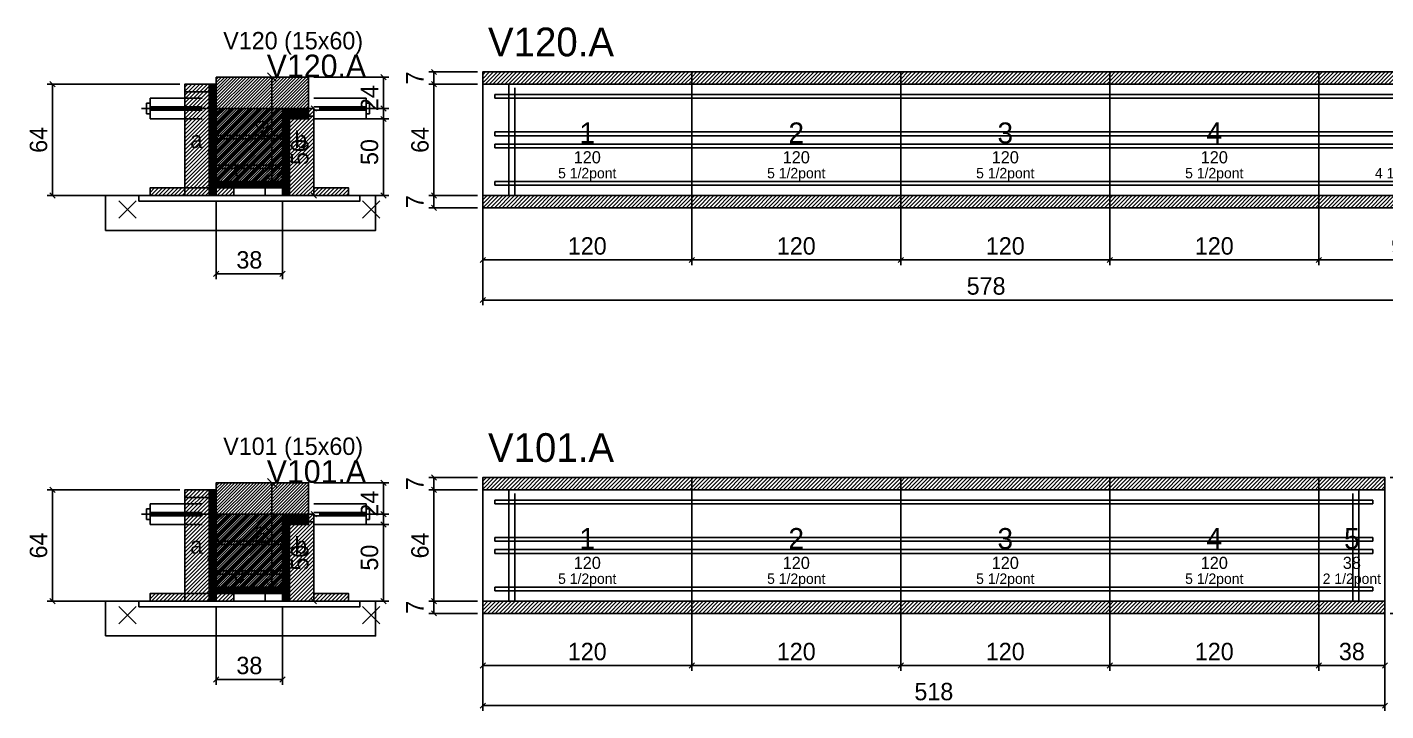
# Model space of a CAD drawing. Extents: x -72 to 3070, y -7480 to 1250.
# Drawn here: x -69 to 712, y -2487 to -2094 of the extents above; entities that cross this region are included whole.
import ezdxf
from ezdxf.enums import TextEntityAlignment as Align

# ---------------------------------------------------------------- set-up
doc = ezdxf.new("R2010")
doc.units = 0
for name, color, linetype in [('5', 5, 'Continuous'), ('BARRA_ANCORAGEM', 126, 'Continuous'), ('barrote', 126, 'Continuous'), ('CONCRETO', 251, 'Continuous'), ('COTA', 241, 'Continuous'), ('Cota Seção (2x)', 241, 'Continuous'), ('detalhes', 7, 'Continuous'), ('Hachura', 251, 'Continuous'), ('HACHURACONCRETO', 251, 'Continuous'), ('Madeira', 126, 'Continuous'), ('NOMENCLATURA', 7, 'Continuous'), ('Painéis', 200, 'Continuous'), ('presilha', 224, 'Continuous'), ('SARR_2.2x7', 40, 'Continuous'), ('SARR_3.5x7', 81, 'Continuous'), ('SARRAFO_2_2X7', 40, 'Continuous'), ('SCO-___-LAJ', 224, 'Continuous'), ('TENSOR', 224, 'Continuous'), ('texto', 7, 'Continuous'), ('Texto Seção', 7, 'Continuous')]:
    doc.layers.add(name, color=color, linetype=linetype)
doc.dimstyles.new('PAINEL', dxfattribs={"dimtxt": 10, "dimasz": 3, "dimexe": 3, "dimexo": 3, "dimgap": 3, "dimtad": 1, "dimblk": 'OBLIQUE', "dimblk1": 'OBLIQUE', "dimcen": 2.5, "dimclrd": 4, "dimclre": 4, "dimclrt": 240, "dimazin": 3, "dimtfac": 1, "dimtmove": 0, "dimatfit": 3})
doc.dimstyles.new('SECAO2X', dxfattribs={"dimtxt": 7, "dimasz": 5, "dimexe": 3, "dimexo": 3, "dimgap": 2, "dimtad": 3, "dimblk": 'OBLIQUE', "dimblk1": 'OBLIQUE', "dimcen": 2.5, "dimclrd": 4, "dimclre": 4, "dimclrt": 1, "dimazin": 3, "dimtfac": 1, "dimtmove": 0, "dimatfit": 3})

# ---------------------------------------------------------------- blocks, each defined once
blk = doc.blocks.new('PAR_ESQ')
for p, q in [((-1, -1), (1, 1)), ((-1, 1), (1, -1))]:
    blk.add_line(p, q)
blk = doc.blocks.new('PAR_FUNDO_ESQ')
for p, q in [((-1, -1), (1, 1)), ((-1, 1), (1, -1))]:
    blk.add_line(p, q)
blk = doc.blocks.new('PAR_FUNDO_DIR')
for p, q in [((-1, -1), (1, 1)), ((-1, 1), (1, -1))]:
    blk.add_line(p, q)
blk = doc.blocks.new('par_int_esq')
for p, q in [((-1, -1), (1, 1)), ((-1, 1), (1, -1))]:
    blk.add_line(p, q)
blk = doc.blocks.new('par_int_dir')
for p, q in [((-1, -1), (1, 1)), ((-1, 1), (1, -1))]:
    blk.add_line(p, q)
blk = doc.blocks.new('_OBLIQUE')
at = {"color": 0, "linetype": 'BYBLOCK'}
blk.add_line((-0.5, -0.5), (0.5, 0.5), dxfattribs=at)

msp = doc.modelspace()

# ---------------------------------------------------------------- hatches: boundary and pattern name
at = {"layer": 'COTA'}
h = msp.add_hatch(dxfattribs=at)
h.set_pattern_fill('ANSI31', scale=0.5)
h.paths.add_polyline_path([(193, -2127), (313, -2127), (313, -2120), (193, -2120)])
h = msp.add_hatch(dxfattribs=at)
h.set_pattern_fill('ANSI31', scale=0.5)
h.paths.add_polyline_path([(313, -2127), (433, -2127), (433, -2120), (313, -2120)])
h = msp.add_hatch(dxfattribs=at)
h.set_pattern_fill('ANSI31', scale=0.5)
h.paths.add_polyline_path([(433, -2127), (553, -2127), (553, -2120), (433, -2120)])
h = msp.add_hatch(dxfattribs=at)
h.set_pattern_fill('ANSI31', scale=0.5)
h.paths.add_polyline_path([(553, -2127), (673, -2127), (673, -2120), (553, -2120)])
h = msp.add_hatch(dxfattribs=at)
h.set_pattern_fill('ANSI31', scale=0.5)
h.paths.add_polyline_path([(673, -2127), (771, -2127), (771, -2120), (673, -2120)])
h = msp.add_hatch(dxfattribs=at)
h.set_pattern_fill('ANSI31', scale=0.4)
h.paths.add_polyline_path([(40, -2183), (40, -2123), (93, -2123), (93, -2147), (78, -2147), (78, -2183)])
h = msp.add_hatch(dxfattribs=at)
h.set_pattern_fill('ANSI31', scale=0.5)
h.paths.add_polyline_path([(193, -2198), (313, -2198), (313, -2191), (193, -2191)])
h = msp.add_hatch(dxfattribs=at)
h.set_pattern_fill('ANSI31', scale=0.5)
h.paths.add_polyline_path([(313, -2198), (433, -2198), (433, -2191), (313, -2191)])
h = msp.add_hatch(dxfattribs=at)
h.set_pattern_fill('ANSI31', scale=0.5)
h.paths.add_polyline_path([(433, -2198), (553, -2198), (553, -2191), (433, -2191)])
h = msp.add_hatch(dxfattribs=at)
h.set_pattern_fill('ANSI31', scale=0.5)
h.paths.add_polyline_path([(553, -2198), (673, -2198), (673, -2191), (553, -2191)])
h = msp.add_hatch(dxfattribs=at)
h.set_pattern_fill('ANSI31', scale=0.5)
h.paths.add_polyline_path([(673, -2198), (771, -2198), (771, -2191), (673, -2191)])
h = msp.add_hatch(dxfattribs=at)
h.set_pattern_fill('ANSI31', scale=0.5)
h.paths.add_polyline_path([(193, -2360), (313, -2360), (313, -2353), (193, -2353)])
h = msp.add_hatch(dxfattribs=at)
h.set_pattern_fill('ANSI31', scale=0.5)
h.paths.add_polyline_path([(313, -2360), (433, -2360), (433, -2353), (313, -2353)])
h = msp.add_hatch(dxfattribs=at)
h.set_pattern_fill('ANSI31', scale=0.5)
h.paths.add_polyline_path([(433, -2360), (553, -2360), (553, -2353), (433, -2353)])
h = msp.add_hatch(dxfattribs=at)
h.set_pattern_fill('ANSI31', scale=0.5)
h.paths.add_polyline_path([(553, -2360), (673, -2360), (673, -2353), (553, -2353)])
h = msp.add_hatch(dxfattribs=at)
h.set_pattern_fill('ANSI31', scale=0.5)
h.paths.add_polyline_path([(673, -2360), (711, -2360), (711, -2353), (673, -2353)])
h = msp.add_hatch(dxfattribs=at)
h.set_pattern_fill('ANSI31', scale=0.4)
h.paths.add_polyline_path([(40, -2416), (40, -2356), (93, -2356), (93, -2380), (78, -2380), (78, -2416)])
h = msp.add_hatch(dxfattribs=at)
h.set_pattern_fill('ANSI31', scale=0.5)
h.paths.add_polyline_path([(193, -2431), (313, -2431), (313, -2424), (193, -2424)])
h = msp.add_hatch(dxfattribs=at)
h.set_pattern_fill('ANSI31', scale=0.5)
h.paths.add_polyline_path([(313, -2431), (433, -2431), (433, -2424), (313, -2424)])
h = msp.add_hatch(dxfattribs=at)
h.set_pattern_fill('ANSI31', scale=0.5)
h.paths.add_polyline_path([(433, -2431), (553, -2431), (553, -2424), (433, -2424)])
h = msp.add_hatch(dxfattribs=at)
h.set_pattern_fill('ANSI31', scale=0.5)
h.paths.add_polyline_path([(553, -2431), (673, -2431), (673, -2424), (553, -2424)])
h = msp.add_hatch(dxfattribs=at)
h.set_pattern_fill('ANSI31', scale=0.5)
h.paths.add_polyline_path([(673, -2431), (711, -2431), (711, -2424), (673, -2424)])
at = {"layer": 'Hachura'}
h = msp.add_hatch(dxfattribs=at)
h.set_pattern_fill('ANSI31', scale=0.5)
h.paths.add_polyline_path([(22, -2191), (36, -2191), (36, -2127), (22, -2127)])
h = msp.add_hatch(dxfattribs=at)
h.set_pattern_fill('ANSI31', scale=0.5)
h.paths.add_polyline_path([(22, -2131.4), (36, -2131.4), (36, -2127), (22, -2127)])
h = msp.add_hatch(dxfattribs=at)
h.set_pattern_fill('SOLID')
h.paths.add_polyline_path([(36, -2191), (40, -2191), (40, -2127), (36, -2127)])
h = msp.add_hatch(dxfattribs=at)
h.set_pattern_fill('SOLID')
h.paths.add_polyline_path([(78, -2191), (82, -2191), (82, -2141), (78, -2141)])
h = msp.add_hatch(dxfattribs=at)
h.set_pattern_fill('SOLID')
h.paths.add_polyline_path([(78, -2141), (93, -2141), (93, -2147), (78, -2147)])
h = msp.add_hatch(dxfattribs=at)
h.set_pattern_fill('ANSI31', scale=0.5)
h.paths.add_polyline_path([(82, -2191), (96, -2191), (96, -2141), (82, -2141)])
h = msp.add_hatch(dxfattribs=at)
h.set_pattern_fill('ANSI31', scale=0.5)
h.paths.add_polyline_path([(82, -2145.4), (96, -2145.4), (96, -2141), (82, -2141)])
h = msp.add_hatch(dxfattribs=at)
h.set_pattern_fill('SOLID')
h.paths.add_polyline_path([(40, -2186.6), (78, -2186.6), (78, -2183), (40, -2183)])
h = msp.add_hatch(dxfattribs=at)
h.set_pattern_fill('ANSI31', scale=0.5)
h.paths.add_polyline_path([(2, -2191), (22, -2191), (22, -2186.6), (2, -2186.6)])
h = msp.add_hatch(dxfattribs=at)
h.set_pattern_fill('ANSI31', scale=0.5)
h.paths.add_polyline_path([(40, -2191), (50, -2191), (50, -2186.6), (40, -2186.6)])
h = msp.add_hatch(dxfattribs=at)
h.set_pattern_fill('ANSI31', scale=0.5)
h.paths.add_polyline_path([(96, -2191), (116, -2191), (116, -2186.6), (96, -2186.6)])
h = msp.add_hatch(dxfattribs=at)
h.set_pattern_fill('ANSI31', scale=0.5)
h.paths.add_polyline_path([(22, -2424), (36, -2424), (36, -2360), (22, -2360)])
h = msp.add_hatch(dxfattribs=at)
h.set_pattern_fill('ANSI31', scale=0.5)
h.paths.add_polyline_path([(22, -2364.4), (36, -2364.4), (36, -2360), (22, -2360)])
h = msp.add_hatch(dxfattribs=at)
h.set_pattern_fill('SOLID')
h.paths.add_polyline_path([(36, -2424), (40, -2424), (40, -2360), (36, -2360)])
h = msp.add_hatch(dxfattribs=at)
h.set_pattern_fill('SOLID')
h.paths.add_polyline_path([(78, -2424), (82, -2424), (82, -2374), (78, -2374)])
h = msp.add_hatch(dxfattribs=at)
h.set_pattern_fill('SOLID')
h.paths.add_polyline_path([(78, -2374), (93, -2374), (93, -2380), (78, -2380)])
h = msp.add_hatch(dxfattribs=at)
h.set_pattern_fill('ANSI31', scale=0.5)
h.paths.add_polyline_path([(82, -2424), (96, -2424), (96, -2374), (82, -2374)])
h = msp.add_hatch(dxfattribs=at)
h.set_pattern_fill('ANSI31', scale=0.5)
h.paths.add_polyline_path([(82, -2378.4), (96, -2378.4), (96, -2374), (82, -2374)])
h = msp.add_hatch(dxfattribs=at)
h.set_pattern_fill('SOLID')
h.paths.add_polyline_path([(40, -2419.6), (78, -2419.6), (78, -2416), (40, -2416)])
h = msp.add_hatch(dxfattribs=at)
h.set_pattern_fill('ANSI31', scale=0.5)
h.paths.add_polyline_path([(2, -2424), (22, -2424), (22, -2419.6), (2, -2419.6)])
h = msp.add_hatch(dxfattribs=at)
h.set_pattern_fill('ANSI31', scale=0.5)
h.paths.add_polyline_path([(40, -2424), (50, -2424), (50, -2419.6), (40, -2419.6)])
h = msp.add_hatch(dxfattribs=at)
h.set_pattern_fill('ANSI31', scale=0.5)
h.paths.add_polyline_path([(96, -2424), (116, -2424), (116, -2419.6), (96, -2419.6)])
at = {"layer": 'HACHURACONCRETO'}
h = msp.add_hatch(dxfattribs=at)
h.set_pattern_fill('ANSI31', scale=0.3)
h.paths.add_polyline_path([(40, -2186.6), (78, -2186.6), (78, -2141), (40, -2141)])
h = msp.add_hatch(dxfattribs=at)
h.set_pattern_fill('ANSI31', scale=0.3)
h.paths.add_polyline_path([(40, -2419.6), (78, -2419.6), (78, -2374), (40, -2374)])

# ---------------------------------------------------------------- linework, layer by layer
for p, q in [((2, -2135), (32, -2135)), ((2, -2135), (2, -2147)), ((96, -2135), (126, -2135)), ((126, -2135), (126, -2147)), ((0, -2138), (0, -2144)), ((2, -2138), (0, -2138)), ((2, -2144), (0, -2144)), ((2, -2140), (32, -2140)), ((2, -2142), (32, -2142)), ((96, -2140), (126, -2140)), ((96, -2142), (126, -2142)), ((126, -2138), (128, -2138)), ((126, -2144), (128, -2144)), ((128, -2138), (128, -2144)), ((2, -2147), (32, -2147)), ((96, -2147), (126, -2147)), ((0, -2371), (0, -2377)), ((2, -2371), (0, -2371)), ((2, -2368), (32, -2368)), ((2, -2368), (2, -2380)), ((96, -2368), (126, -2368)), ((126, -2368), (126, -2380)), ((126, -2371), (128, -2371)), ((128, -2371), (128, -2377)), ((2, -2377), (0, -2377)), ((2, -2373), (32, -2373)), ((2, -2375), (32, -2375)), ((96, -2373), (126, -2373)), ((96, -2375), (126, -2375)), ((126, -2377), (128, -2377)), ((2, -2380), (32, -2380)), ((96, -2380), (126, -2380))]:
    msp.add_line(p, q)
at = {"layer": 'BARRA_ANCORAGEM'}
for p, q in [((40, -2156.5), (78, -2156.5)), ((40, -2158.5), (40, -2156.5)), ((40, -2158.5), (78, -2158.5)), ((78, -2158.5), (78, -2156.5)), ((40, -2173.5), (78, -2173.5)), ((40, -2175.5), (40, -2173.5)), ((40, -2175.5), (78, -2175.5)), ((78, -2175.5), (78, -2173.5)), ((40, -2389.5), (78, -2389.5)), ((40, -2391.5), (40, -2389.5)), ((40, -2391.5), (78, -2391.5)), ((78, -2391.5), (78, -2389.5)), ((40, -2406.5), (78, -2406.5)), ((40, -2408.5), (40, -2406.5)), ((40, -2408.5), (78, -2408.5)), ((78, -2408.5), (78, -2406.5))]:
    msp.add_line(p, q, dxfattribs=at)
at = {"layer": 'barrote'}
for points in [[(-23.5, -2211), (131.5, -2211), (131.5, -2191), (-23.5, -2191)], [(-23.5, -2444), (131.5, -2444), (131.5, -2424), (-23.5, -2424)]]:
    msp.add_lwpolyline(points, close=True, dxfattribs=at)
at = {"layer": 'CONCRETO'}
for points in [[(40, -2183), (40, -2123), (93, -2123), (93, -2147), (78, -2147), (78, -2183)], [(40, -2416), (40, -2356), (93, -2356), (93, -2380), (78, -2380), (78, -2416)]]:
    msp.add_lwpolyline(points, close=True, dxfattribs=at)
at = {"layer": 'HACHURACONCRETO'}
for points in [[(40, -2186.6), (78, -2186.6), (78, -2141), (40, -2141)], [(40, -2419.6), (78, -2419.6), (78, -2374), (40, -2374)]]:
    msp.add_lwpolyline(points, close=True, dxfattribs=at)
at = {"layer": 'Madeira'}
for points in [[(22, -2191), (36, -2191), (36, -2127), (22, -2127)], [(22, -2131.4), (36, -2131.4), (36, -2127), (22, -2127)], [(82, -2191), (96, -2191), (96, -2141), (82, -2141)], [(82, -2145.4), (96, -2145.4), (96, -2141), (82, -2141)], [(2, -2191), (22, -2191), (22, -2186.6), (2, -2186.6)], [(22, -2191), (36, -2191), (36, -2186.6), (22, -2186.6)], [(40, -2191), (50, -2191), (50, -2186.6), (40, -2186.6)], [(68, -2191), (78, -2191), (78, -2186.6), (68, -2186.6)], [(96, -2191), (116, -2191), (116, -2186.6), (96, -2186.6)], [(22, -2424), (36, -2424), (36, -2360), (22, -2360)], [(22, -2364.4), (36, -2364.4), (36, -2360), (22, -2360)], [(82, -2424), (96, -2424), (96, -2374), (82, -2374)], [(82, -2378.4), (96, -2378.4), (96, -2374), (82, -2374)], [(2, -2424), (22, -2424), (22, -2419.6), (2, -2419.6)], [(22, -2424), (36, -2424), (36, -2419.6), (22, -2419.6)], [(40, -2424), (50, -2424), (50, -2419.6), (40, -2419.6)], [(68, -2424), (78, -2424), (78, -2419.6), (68, -2419.6)], [(96, -2424), (116, -2424), (116, -2419.6), (96, -2419.6)]]:
    msp.add_lwpolyline(points, close=True, dxfattribs=at)
at = {"layer": 'Painéis'}
for p, q in [((193, -2127), (313, -2127)), ((193, -2191), (193, -2127)), ((313, -2191), (313, -2127)), ((313, -2191), (313, -2127)), ((313, -2127), (433, -2127)), ((313, -2191), (313, -2127)), ((433, -2191), (433, -2127)), ((433, -2191), (433, -2127)), ((433, -2127), (553, -2127)), ((433, -2191), (433, -2127)), ((553, -2191), (553, -2127)), ((553, -2191), (553, -2127)), ((553, -2127), (673, -2127)), ((553, -2191), (553, -2127)), ((673, -2191), (673, -2127)), ((673, -2191), (673, -2127)), ((673, -2127), (771, -2127)), ((673, -2191), (673, -2127)), ((193, -2191), (313, -2191)), ((313, -2191), (433, -2191)), ((433, -2191), (553, -2191)), ((553, -2191), (673, -2191)), ((673, -2191), (771, -2191)), ((193, -2360), (313, -2360)), ((193, -2424), (193, -2360)), ((313, -2424), (313, -2360)), ((313, -2424), (313, -2360)), ((313, -2360), (433, -2360)), ((313, -2424), (313, -2360)), ((433, -2424), (433, -2360)), ((433, -2424), (433, -2360)), ((433, -2360), (553, -2360)), ((433, -2424), (433, -2360)), ((553, -2424), (553, -2360)), ((553, -2424), (553, -2360)), ((553, -2360), (673, -2360)), ((553, -2424), (553, -2360)), ((673, -2424), (673, -2360)), ((673, -2424), (673, -2360)), ((673, -2360), (711, -2360)), ((673, -2424), (673, -2360)), ((711, -2424), (711, -2360)), ((193, -2424), (313, -2424)), ((313, -2424), (433, -2424)), ((433, -2424), (553, -2424)), ((553, -2424), (673, -2424)), ((673, -2424), (711, -2424))]:
    msp.add_line(p, q, dxfattribs=at)
for points in [[(36, -2191), (40, -2191), (40, -2127), (36, -2127)], [(78, -2191), (82, -2191), (82, -2141), (78, -2141)], [(78, -2141), (93, -2141), (93, -2147), (78, -2147)], [(40, -2186.6), (78, -2186.6), (78, -2183), (40, -2183)], [(36, -2424), (40, -2424), (40, -2360), (36, -2360)], [(78, -2424), (82, -2424), (82, -2374), (78, -2374)], [(78, -2374), (93, -2374), (93, -2380), (78, -2380)], [(40, -2419.6), (78, -2419.6), (78, -2416), (40, -2416)]]:
    msp.add_lwpolyline(points, close=True, dxfattribs=at)
at = {"layer": 'presilha'}
for p, q in [((-16, -2204), (-6, -2194)), ((-16, -2194), (-6, -2204)), ((124, -2204), (134, -2194)), ((124, -2194), (134, -2204)), ((-16, -2437), (-6, -2427)), ((-16, -2427), (-6, -2437)), ((124, -2437), (134, -2427)), ((124, -2427), (134, -2437))]:
    msp.add_line(p, q, dxfattribs=at)
at = {"layer": 'SARR_2.2x7'}
for p, q in [((200, -2132.9), (313, -2132.9)), ((200, -2135.1), (200, -2132.9)), ((200, -2135.1), (313, -2135.1)), ((313, -2135.1), (313, -2132.9)), ((313, -2132.9), (433, -2132.9)), ((313, -2135.1), (313, -2132.9)), ((313, -2135.1), (433, -2135.1)), ((433, -2135.1), (433, -2132.9)), ((433, -2132.9), (553, -2132.9)), ((433, -2135.1), (433, -2132.9)), ((433, -2135.1), (553, -2135.1)), ((553, -2135.1), (553, -2132.9)), ((553, -2132.9), (673, -2132.9)), ((553, -2135.1), (553, -2132.9)), ((553, -2135.1), (673, -2135.1)), ((673, -2135.1), (673, -2132.9)), ((673, -2132.9), (764, -2132.9)), ((673, -2135.1), (673, -2132.9)), ((673, -2135.1), (764, -2135.1)), ((200, -2154.4), (313, -2154.4)), ((200, -2156.6), (200, -2154.4)), ((200, -2156.6), (313, -2156.6)), ((313, -2156.6), (313, -2154.4)), ((313, -2154.4), (433, -2154.4)), ((313, -2156.6), (313, -2154.4)), ((313, -2156.6), (433, -2156.6)), ((433, -2156.6), (433, -2154.4)), ((433, -2154.4), (553, -2154.4)), ((433, -2156.6), (433, -2154.4)), ((433, -2156.6), (553, -2156.6)), ((553, -2156.6), (553, -2154.4)), ((553, -2154.4), (673, -2154.4)), ((553, -2156.6), (553, -2154.4)), ((553, -2156.6), (673, -2156.6)), ((673, -2156.6), (673, -2154.4)), ((673, -2154.4), (764, -2154.4)), ((673, -2156.6), (673, -2154.4)), ((673, -2156.6), (764, -2156.6)), ((200, -2161.4), (313, -2161.4)), ((200, -2163.6), (200, -2161.4)), ((200, -2163.6), (313, -2163.6)), ((313, -2163.6), (313, -2161.4)), ((313, -2161.4), (433, -2161.4)), ((313, -2163.6), (313, -2161.4)), ((313, -2163.6), (433, -2163.6)), ((433, -2163.6), (433, -2161.4)), ((433, -2161.4), (553, -2161.4)), ((433, -2163.6), (433, -2161.4)), ((433, -2163.6), (553, -2163.6)), ((553, -2163.6), (553, -2161.4)), ((553, -2161.4), (673, -2161.4)), ((553, -2163.6), (553, -2161.4)), ((553, -2163.6), (673, -2163.6)), ((673, -2163.6), (673, -2161.4)), ((673, -2161.4), (764, -2161.4)), ((673, -2163.6), (673, -2161.4)), ((673, -2163.6), (764, -2163.6)), ((200, -2182.9), (313, -2182.9)), ((200, -2185.1), (200, -2182.9)), ((313, -2185.1), (313, -2182.9)), ((313, -2182.9), (433, -2182.9)), ((313, -2185.1), (313, -2182.9)), ((433, -2185.1), (433, -2182.9)), ((433, -2182.9), (553, -2182.9)), ((433, -2185.1), (433, -2182.9)), ((553, -2185.1), (553, -2182.9)), ((553, -2182.9), (673, -2182.9)), ((553, -2185.1), (553, -2182.9)), ((673, -2185.1), (673, -2182.9)), ((673, -2182.9), (764, -2182.9)), ((673, -2185.1), (673, -2182.9)), ((200, -2185.1), (313, -2185.1)), ((313, -2185.1), (433, -2185.1)), ((433, -2185.1), (553, -2185.1)), ((553, -2185.1), (673, -2185.1)), ((673, -2185.1), (764, -2185.1)), ((200, -2365.9), (313, -2365.9)), ((200, -2368.1), (200, -2365.9)), ((200, -2368.1), (313, -2368.1)), ((313, -2368.1), (313, -2365.9)), ((313, -2365.9), (433, -2365.9)), ((313, -2368.1), (313, -2365.9)), ((313, -2368.1), (433, -2368.1)), ((433, -2368.1), (433, -2365.9)), ((433, -2365.9), (553, -2365.9)), ((433, -2368.1), (433, -2365.9)), ((433, -2368.1), (553, -2368.1)), ((553, -2368.1), (553, -2365.9)), ((553, -2365.9), (673, -2365.9)), ((553, -2368.1), (553, -2365.9)), ((553, -2368.1), (673, -2368.1)), ((673, -2368.1), (673, -2365.9)), ((673, -2365.9), (704, -2365.9)), ((673, -2368.1), (673, -2365.9)), ((673, -2368.1), (704, -2368.1)), ((704, -2368.1), (704, -2365.9)), ((200, -2387.4), (313, -2387.4)), ((200, -2389.6), (200, -2387.4)), ((200, -2389.6), (313, -2389.6)), ((200, -2394.4), (313, -2394.4)), ((200, -2396.6), (200, -2394.4)), ((313, -2389.6), (313, -2387.4)), ((313, -2387.4), (433, -2387.4)), ((313, -2389.6), (313, -2387.4)), ((313, -2389.6), (433, -2389.6)), ((313, -2396.6), (313, -2394.4)), ((313, -2394.4), (433, -2394.4)), ((313, -2396.6), (313, -2394.4)), ((433, -2389.6), (433, -2387.4)), ((433, -2387.4), (553, -2387.4)), ((433, -2389.6), (433, -2387.4)), ((433, -2389.6), (553, -2389.6)), ((433, -2396.6), (433, -2394.4)), ((433, -2394.4), (553, -2394.4)), ((433, -2396.6), (433, -2394.4)), ((553, -2389.6), (553, -2387.4)), ((553, -2387.4), (673, -2387.4)), ((553, -2389.6), (553, -2387.4)), ((553, -2389.6), (673, -2389.6)), ((553, -2396.6), (553, -2394.4)), ((553, -2394.4), (673, -2394.4)), ((553, -2396.6), (553, -2394.4)), ((673, -2389.6), (673, -2387.4)), ((673, -2387.4), (704, -2387.4)), ((673, -2389.6), (673, -2387.4)), ((673, -2389.6), (704, -2389.6)), ((673, -2396.6), (673, -2394.4)), ((673, -2394.4), (704, -2394.4)), ((673, -2396.6), (673, -2394.4)), ((704, -2389.6), (704, -2387.4)), ((704, -2396.6), (704, -2394.4)), ((200, -2396.6), (313, -2396.6)), ((313, -2396.6), (433, -2396.6)), ((433, -2396.6), (553, -2396.6)), ((553, -2396.6), (673, -2396.6)), ((673, -2396.6), (704, -2396.6)), ((200, -2415.9), (313, -2415.9)), ((200, -2418.1), (200, -2415.9)), ((200, -2418.1), (313, -2418.1)), ((313, -2418.1), (313, -2415.9)), ((313, -2415.9), (433, -2415.9)), ((313, -2418.1), (313, -2415.9)), ((313, -2418.1), (433, -2418.1)), ((433, -2418.1), (433, -2415.9)), ((433, -2415.9), (553, -2415.9)), ((433, -2418.1), (433, -2415.9)), ((433, -2418.1), (553, -2418.1)), ((553, -2418.1), (553, -2415.9)), ((553, -2415.9), (673, -2415.9)), ((553, -2418.1), (553, -2415.9)), ((553, -2418.1), (673, -2418.1)), ((673, -2418.1), (673, -2415.9)), ((673, -2415.9), (704, -2415.9)), ((673, -2418.1), (673, -2415.9)), ((673, -2418.1), (704, -2418.1)), ((704, -2418.1), (704, -2415.9))]:
    msp.add_line(p, q, dxfattribs=at)
at = {"layer": 'SARR_3.5x7'}
for p, q in [((208, -2191), (208, -2127)), ((211.5, -2191), (211.5, -2129.2)), ((208, -2191), (211.5, -2191)), ((208, -2424), (208, -2360)), ((211.5, -2424), (211.5, -2362.2)), ((692.5, -2424), (692.5, -2362.2)), ((696, -2424), (696, -2360)), ((208, -2424), (211.5, -2424)), ((692.5, -2424), (696, -2424))]:
    msp.add_line(p, q, dxfattribs=at)
at = {"layer": 'SARRAFO_2_2X7'}
for p, q in [((36, -2136.2), (36, -2131.8)), ((36, -2131.8), (40, -2131.8)), ((36, -2136.2), (40, -2136.2)), ((40, -2136.2), (40, -2131.8)), ((78, -2150.2), (78, -2145.8)), ((78, -2145.8), (82, -2145.8)), ((78, -2150.2), (82, -2150.2)), ((82, -2150.2), (82, -2145.8)), ((36, -2157.7), (36, -2153.3)), ((36, -2153.3), (40, -2153.3)), ((36, -2157.7), (40, -2157.7)), ((36, -2164.7), (36, -2160.3)), ((36, -2160.3), (40, -2160.3)), ((40, -2157.7), (40, -2153.3)), ((40, -2164.7), (40, -2160.3)), ((78, -2164.7), (78, -2160.3)), ((78, -2160.3), (82, -2160.3)), ((82, -2164.7), (82, -2160.3)), ((36, -2164.7), (40, -2164.7)), ((78, -2164.7), (82, -2164.7)), ((78, -2171.7), (78, -2167.3)), ((78, -2167.3), (82, -2167.3)), ((82, -2171.7), (82, -2167.3)), ((78, -2171.7), (82, -2171.7)), ((36, -2186.2), (36, -2181.8)), ((36, -2181.8), (40, -2181.8)), ((40, -2186.2), (40, -2181.8)), ((78, -2186.2), (78, -2181.8)), ((78, -2181.8), (82, -2181.8)), ((82, -2186.2), (82, -2181.8)), ((36, -2186.2), (40, -2186.2)), ((78, -2186.2), (82, -2186.2)), ((36, -2369.2), (36, -2364.8)), ((36, -2364.8), (40, -2364.8)), ((36, -2369.2), (40, -2369.2)), ((40, -2369.2), (40, -2364.8)), ((78, -2383.2), (78, -2378.8)), ((78, -2378.8), (82, -2378.8)), ((82, -2383.2), (82, -2378.8)), ((36, -2390.7), (36, -2386.3)), ((36, -2386.3), (40, -2386.3)), ((40, -2390.7), (40, -2386.3)), ((78, -2383.2), (82, -2383.2)), ((36, -2390.7), (40, -2390.7)), ((36, -2397.7), (36, -2393.3)), ((36, -2393.3), (40, -2393.3)), ((40, -2397.7), (40, -2393.3)), ((78, -2397.7), (78, -2393.3)), ((78, -2393.3), (82, -2393.3)), ((82, -2397.7), (82, -2393.3)), ((36, -2397.7), (40, -2397.7)), ((78, -2397.7), (82, -2397.7)), ((78, -2404.7), (78, -2400.3)), ((78, -2400.3), (82, -2400.3)), ((82, -2404.7), (82, -2400.3)), ((78, -2404.7), (82, -2404.7)), ((36, -2419.2), (36, -2414.8)), ((36, -2414.8), (40, -2414.8)), ((40, -2419.2), (40, -2414.8)), ((78, -2419.2), (78, -2414.8)), ((78, -2414.8), (82, -2414.8)), ((82, -2419.2), (82, -2414.8)), ((36, -2419.2), (40, -2419.2)), ((78, -2419.2), (82, -2419.2))]:
    msp.add_line(p, q, dxfattribs=at)
at = {"layer": 'SCO-___-LAJ'}
for points in [[(193, -2127), (313, -2127), (313, -2120), (193, -2120)], [(313, -2127), (433, -2127), (433, -2120), (313, -2120)], [(433, -2127), (553, -2127), (553, -2120), (433, -2120)], [(553, -2127), (673, -2127), (673, -2120), (553, -2120)], [(673, -2127), (771, -2127), (771, -2120), (673, -2120)], [(-4.5, -2194.2), (122.5, -2194.2), (122.5, -2191), (-4.5, -2191)], [(193, -2198), (313, -2198), (313, -2191), (193, -2191)], [(313, -2198), (433, -2198), (433, -2191), (313, -2191)], [(433, -2198), (553, -2198), (553, -2191), (433, -2191)], [(553, -2198), (673, -2198), (673, -2191), (553, -2191)], [(673, -2198), (771, -2198), (771, -2191), (673, -2191)], [(193, -2360), (313, -2360), (313, -2353), (193, -2353)], [(313, -2360), (433, -2360), (433, -2353), (313, -2353)], [(433, -2360), (553, -2360), (553, -2353), (433, -2353)], [(553, -2360), (673, -2360), (673, -2353), (553, -2353)], [(673, -2360), (711, -2360), (711, -2353), (673, -2353)], [(-4.5, -2427.2), (122.5, -2427.2), (122.5, -2424), (-4.5, -2424)], [(193, -2431), (313, -2431), (313, -2424), (193, -2424)], [(313, -2431), (433, -2431), (433, -2424), (313, -2424)], [(433, -2431), (553, -2431), (553, -2424), (433, -2424)], [(553, -2431), (673, -2431), (673, -2424), (553, -2424)], [(673, -2431), (711, -2431), (711, -2424), (673, -2424)]]:
    msp.add_lwpolyline(points, close=True, dxfattribs=at)
at = {"layer": 'TENSOR'}
for p, q in [((-3, -2141), (91, -2141)), ((-3, -2374), (91, -2374))]:
    msp.add_line(p, q, dxfattribs=at)

# ---------------------------------------------------------------- block references
at = {"layer": 'Painéis'}
for name, p in [('par_int_esq', (40, -2156)), ('par_int_dir', (78, -2156)), ('PAR_ESQ', (36, -2166)), ('PAR_FUNDO_ESQ', (40, -2181)), ('PAR_FUNDO_DIR', (78, -2181)), ('par_int_esq', (40, -2389)), ('par_int_dir', (78, -2389)), ('PAR_ESQ', (36, -2399)), ('PAR_FUNDO_ESQ', (40, -2414)), ('PAR_FUNDO_DIR', (78, -2414))]:
    msp.add_blockref(name, p, dxfattribs=at)

# ---------------------------------------------------------------- texts
at = {"layer": '5'}
for s, height, p in [('1', 12, (253, -2155)), ('2', 12, (373, -2155)), ('3', 12, (493, -2155)), ('4', 12, (613, -2155)), ('120', 7, (253, -2169)), ('120', 7, (373, -2169)), ('120', 7, (493, -2169)), ('120', 7, (613, -2169)), ('1', 12, (253, -2388)), ('2', 12, (373, -2388)), ('3', 12, (493, -2388)), ('4', 12, (613, -2388)), ('5', 12, (692, -2388)), ('120', 7, (253, -2402)), ('120', 7, (373, -2402)), ('120', 7, (493, -2402)), ('120', 7, (613, -2402)), ('38', 7, (692, -2402))]:
    msp.add_text(s, height=height, dxfattribs=at).set_placement(p, align=Align.MIDDLE_CENTER)
at = {"layer": 'detalhes'}
for s, p in [('a', (25, -2163.7)), ('b', (85, -2163.7)), ('c', (50, -2180.5)), ('b', (85, -2396.7)), ('a', (25, -2396.7)), ('c', (50, -2413.5))]:
    msp.add_text(s, height=9.6, dxfattribs=at).set_placement(p)
at = {"layer": 'NOMENCLATURA'}
for s, p in [('V120.A', (196, -2111)), ('V101.A', (196, -2344))]:
    msp.add_text(s, height=16.5, dxfattribs=at).set_placement(p)
at = {"layer": 'texto', "char_height": 6, "attachment_point": 5}
for s, insert in [('5 1/2pont', (253, -2179)), ('5 1/2pont', (373, -2179)), ('5 1/2pont', (493, -2179)), ('5 1/2pont', (613, -2179)), ('4 1/2pont', (722, -2179)), ('5 1/2pont', (253, -2412)), ('5 1/2pont', (373, -2412)), ('5 1/2pont', (493, -2412)), ('5 1/2pont', (613, -2412)), ('2 1/2pont', (692, -2412))]:
    msp.add_mtext(s, dxfattribs=dict(at, insert=insert))
at = {"layer": 'Texto Seção'}
for s, height, p in [('V120 (15x60)', 10, (44, -2107)), ('V120.A', 13, (69, -2123)), ('V101 (15x60)', 10, (44, -2340)), ('V101.A', 13, (69, -2356))]:
    msp.add_text(s, height=height, dxfattribs=at).set_placement(p)

# ---------------------------------------------------------------- dimensions: what is measured, and where the dimension line sits
at = {"layer": 'COTA'}
for base, p1, p2 in [((136, -2147), (93, -2147), (93, -2123)), ((165, -2127), (193, -2127), (193, -2120)), ((-54, -2191), (2, -2191), (22, -2127)), ((165, -2191), (193, -2191), (193, -2127)), ((96, -2191), (96, -2191), (96, -2141)), ((136, -2191), (96, -2191), (96, -2141)), ((165, -2198), (193, -2198), (193, -2191)), ((136, -2380), (93, -2380), (93, -2356)), ((165, -2360), (193, -2360), (193, -2353)), ((739, -2431), (711, -2431), (711, -2353)), ((-54, -2424), (2, -2424), (22, -2360)), ((165, -2424), (193, -2424), (193, -2360)), ((96, -2424), (96, -2424), (96, -2374)), ((136, -2424), (96, -2424), (96, -2374)), ((165, -2431), (193, -2431), (193, -2424))]:
    msp.add_linear_dim(base=base, p1=p1, p2=p2, angle=90, dimstyle='PAINEL', dxfattribs=at).render()
for base, p1, p2 in [((40, -2236), (40, -2191), (78, -2191)), ((193, -2228), (193, -2191), (313, -2191)), ((193, -2251), (193, -2191), (771, -2191)), ((313, -2228), (313, -2191), (433, -2191)), ((433, -2228), (433, -2191), (553, -2191)), ((553, -2228), (553, -2191), (673, -2191)), ((673, -2228), (673, -2191), (771, -2191)), ((40, -2469), (40, -2424), (78, -2424)), ((193, -2461), (193, -2424), (313, -2424)), ((193, -2484), (193, -2424), (711, -2424)), ((313, -2461), (313, -2424), (433, -2424)), ((433, -2461), (433, -2424), (553, -2424)), ((553, -2461), (553, -2424), (673, -2424)), ((673, -2461), (673, -2424), (711, -2424))]:
    msp.add_linear_dim(base=base, p1=p1, p2=p2, dimstyle='PAINEL', dxfattribs=at).render()
at = {"layer": 'Cota Seção (2x)'}
for base, p1, p2 in [((72, -2183), (40, -2183), (40, -2123)), ((72, -2416), (40, -2416), (40, -2356))]:
    msp.add_linear_dim(base=base, p1=p1, p2=p2, angle=90, dimstyle='SECAO2X', dxfattribs=at).render()

doc.saveas('drawing.dxf')
